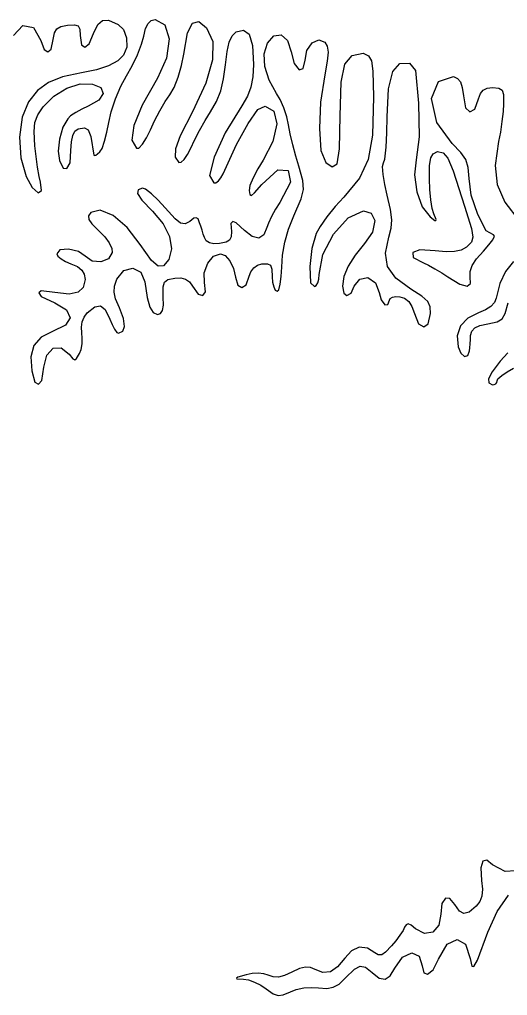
# Model space of a CAD drawing. Header units: metres. Extents: x -276 to 353, y -236 to 239.
# Drawn here: x 6.5 to 110.7, y 30.5 to 238.9 of the extents above; entities that cross this region are included whole.
import ezdxf

# ---------------------------------------------------------------- set-up
doc = ezdxf.new("R2010")
doc.units = ezdxf.units.M
doc.layers.add('Draw', color=2, linetype='CONTINUOUS')

msp = doc.modelspace()

# ---------------------------------------------------------------- linework, layer by layer
at = {"layer": 'draw'}
for p, q in [((5.15, 235.47), (7.18, 237.62)), ((7.18, 237.62), (9.45, 237.19)), ((15.31, 237.4), (16.7, 237.69)), ((16.7, 237.69), (18.2, 237.77)), ((18.2, 237.77), (18.96, 237.5)), ((22.3, 235.87), (23.18, 237.82)), ((23.18, 237.82), (24.18, 238.67)), ((24.18, 238.67), (25.5, 238.7)), ((25.5, 238.7), (27.51, 237.84)), ((27.51, 237.84), (28.69, 236.71)), ((33.4, 236.94), (33.93, 238.03)), ((33.93, 238.03), (34.61, 238.65)), ((34.61, 238.65), (35.45, 238.87)), ((35.45, 238.87), (37.52, 237.72)), ((37.52, 237.72), (38.43, 234.77)), ((42.35, 236.02), (43.4, 238.12)), ((43.4, 238.12), (44.75, 238.42)), ((44.75, 238.42), (46.43, 237.12)), ((9.45, 237.19), (11.02, 234.42)), ((13.63, 234.62), (13.92, 236.01)), ((13.92, 236.01), (14.45, 236.87)), ((14.45, 236.87), (15.31, 237.4)), ((18.96, 237.5), (19.34, 236.83)), ((19.34, 236.83), (19.45, 235.44)), ((21.34, 233.65), (22.3, 235.87)), ((28.69, 236.71), (29.34, 234.94)), ((33, 235.29), (33.4, 236.94)), ((41.54, 231.47), (42.35, 236.02)), ((46.43, 237.12), (47.73, 234.17)), ((51.88, 235.42), (52.72, 236.27)), ((52.72, 236.27), (54.32, 236.59)), ((54.32, 236.59), (55.51, 235.73)), ((55.51, 235.73), (56.22, 233.36)), ((60.8, 235.4), (62.35, 235.61)), ((62.35, 235.61), (63.7, 234.38)), ((11.02, 234.42), (11.7, 232.45)), ((13.22, 232.56), (13.63, 234.62)), ((19.45, 235.44), (19.67, 233.47)), ((19.67, 233.47), (20.39, 232.97)), ((20.39, 232.97), (21.34, 233.65)), ((29.34, 234.94), (29.35, 232.97)), ((31.64, 231.33), (32.53, 233.58)), ((32.53, 233.58), (33, 235.29)), ((38.43, 234.77), (37.88, 230.61)), ((47.73, 234.17), (47.68, 230.25)), ((50.78, 232.03), (51.24, 234.04)), ((51.24, 234.04), (51.88, 235.42)), ((58.74, 231.56), (59.41, 233.81)), ((59.41, 233.81), (60.8, 235.4)), ((63.7, 234.38), (64.45, 231.94)), ((67.84, 232.27), (68.95, 233.9)), ((68.95, 233.9), (70.38, 234.52)), ((70.38, 234.52), (71.69, 234.03)), ((71.69, 234.03), (72.18, 233.16)), ((11.7, 232.45), (12.49, 231.97)), ((12.49, 231.97), (13.22, 232.56)), ((29.35, 232.97), (28.68, 231.27)), ((30.53, 228.97), (31.64, 231.33)), ((41.08, 229.03), (41.54, 231.47)), ((50.45, 229.19), (50.78, 232.03)), ((56.22, 233.36), (56.43, 229.26)), ((58.87, 228.83), (58.74, 231.56)), ((64.45, 231.94), (65.09, 229.45)), ((67.45, 230.17), (67.84, 232.27)), ((72.18, 233.16), (72.34, 231.87)), ((72.34, 231.87), (72.18, 229.97)), ((77.49, 231.2), (79.86, 231.67)), ((79.86, 231.67), (81, 231.13)), ((27.46, 230.06), (25.5, 229.01)), ((28.68, 231.27), (27.46, 230.06)), ((37.88, 230.61), (35.95, 226.37)), ((47.68, 230.25), (46.26, 225.29)), ((56.43, 229.26), (56.3, 226.62)), ((65.09, 229.45), (66.17, 228.16)), ((67.07, 228.44), (67.45, 230.17)), ((72.18, 229.97), (71.65, 227.06)), ((75.15, 225.47), (75.95, 229.34)), ((75.95, 229.34), (77.49, 231.2)), ((81, 231.13), (81.64, 230.04)), ((81.64, 230.04), (81.93, 227.83)), ((86.17, 227.75), (87.7, 229.45)), ((87.7, 229.45), (89.76, 229.58)), ((89.76, 229.58), (91, 228)), ((19.73, 227.5), (15.65, 226.64)), ((22.9, 228.14), (19.73, 227.5)), ((25.5, 229.01), (22.9, 228.14)), ((29.33, 226.85), (30.53, 228.97)), ((40.36, 226.57), (41.08, 229.03)), ((50.06, 226.23), (50.45, 229.19)), ((59.76, 225.91), (58.87, 228.83)), ((66.17, 228.16), (67.07, 228.44)), ((81.93, 227.83), (82.03, 222.37)), ((85.26, 224.09), (86.17, 227.75)), ((91, 228), (91.66, 220.98)), ((12.63, 225.43), (10.31, 223.71)), ((15.65, 226.64), (12.63, 225.43)), ((16.54, 224.19), (19.41, 225.11)), ((19.41, 225.11), (22.03, 225.1)), ((22.03, 225.1), (23.84, 224.33)), ((28.13, 224.61), (29.33, 226.85)), ((35.95, 226.37), (32.67, 220.6)), ((39.49, 224.39), (40.36, 226.57)), ((46.26, 225.29), (43.38, 219.13)), ((49.43, 223.67), (50.06, 226.23)), ((56.3, 226.62), (55.89, 224.46)), ((61.33, 223.11), (59.76, 225.91)), ((71.65, 227.06), (70.75, 221.26)), ((74.95, 218.3), (75.15, 225.47)), ((94.47, 222.04), (95.93, 225.64)), ((95.93, 225.64), (99.15, 226.7)), ((99.15, 226.7), (99.99, 226.31)), ((99.99, 226.31), (100.6, 225.55)), ((100.6, 225.55), (101.02, 224.34)), ((10.31, 223.71), (8.42, 221.33)), ((13.79, 222.51), (16.54, 224.19)), ((24.33, 223.1), (23.41, 221.67)), ((23.84, 224.33), (24.33, 223.1)), ((26.98, 221.91), (28.13, 224.61)), ((38.57, 222.82), (39.49, 224.39)), ((48.51, 221.36), (49.43, 223.67)), ((55.89, 224.46), (55.13, 222.49)), ((62.12, 221.78), (61.33, 223.11)), ((84.98, 218.13), (85.26, 224.09)), ((101.02, 224.34), (101.26, 222.55)), ((104.46, 221.95), (104.87, 223.07)), ((104.87, 223.07), (105.47, 223.82)), ((105.47, 223.82), (106.32, 224.24)), ((106.32, 224.24), (107.49, 224.37)), ((107.49, 224.37), (108.83, 224.24)), ((108.83, 224.24), (109.51, 223.78)), ((109.51, 223.78), (109.82, 222.85)), ((8.42, 221.33), (7.05, 218.01)), ((11.51, 220.24), (13.79, 222.51)), ((23.41, 221.67), (21.12, 220.38)), ((26.06, 219.18), (26.98, 221.91)), ((36.44, 219.38), (37.58, 221.36)), ((37.58, 221.36), (38.57, 222.82)), ((47.26, 219.16), (48.51, 221.36)), ((55.13, 222.49), (53.94, 220.45)), ((62.88, 220), (62.12, 221.78)), ((70.75, 221.26), (70.49, 215.63)), ((82.03, 222.37), (81.84, 214.15)), ((91.66, 220.98), (91.83, 213.84)), ((95.55, 216.89), (94.47, 222.04)), ((101.26, 222.55), (101.71, 220.04)), ((103.67, 219.7), (104.46, 221.95)), ((109.82, 222.85), (109.84, 220.87)), ((10.35, 218.49), (11.51, 220.24)), ((18.46, 219.01), (17.37, 218.28)), ((19.77, 219.75), (18.46, 219.01)), ((21.12, 220.38), (19.77, 219.75)), ((25.53, 216.87), (26.06, 219.18)), ((32.67, 220.6), (30.89, 216.21)), ((35.32, 217.25), (36.44, 219.38)), ((43.38, 219.13), (40.8, 214.06)), ((46.11, 217.34), (47.26, 219.16)), ((53.94, 220.45), (50.39, 214.67)), ((55.26, 216.69), (57.37, 219.63)), ((57.37, 219.63), (58.95, 220.37)), ((58.95, 220.37), (60.75, 219.31)), ((60.75, 219.31), (61.38, 216.62)), ((63.52, 218.11), (62.88, 220)), ((101.71, 220.04), (102.64, 219.18)), ((102.64, 219.18), (103.67, 219.7)), ((109.74, 219.21), (109.49, 217.08)), ((109.84, 220.87), (109.74, 219.21)), ((7.05, 218.01), (6.49, 213.77)), ((9.58, 214.93), (9.76, 216.89)), ((9.76, 216.89), (10.35, 218.49)), ((16.75, 217.68), (15.75, 215.88)), ((17.37, 218.28), (16.75, 217.68)), ((25.14, 214.83), (25.53, 216.87)), ((34.41, 215.29), (35.32, 217.25)), ((44.91, 215.21), (46.11, 217.34)), ((63.9, 216.37), (63.52, 218.11)), ((74.83, 211.29), (74.95, 218.3)), ((84.9, 214.69), (84.98, 218.13)), ((98.83, 212.41), (95.55, 216.89)), ((109.49, 217.08), (109.15, 214.84)), ((9.76, 211.87), (9.58, 214.93)), ((15.75, 215.88), (15.03, 213.33)), ((17.83, 214.08), (18.31, 215.01)), ((18.31, 215.01), (18.99, 215.53)), ((18.99, 215.53), (20.32, 215.77)), ((20.32, 215.77), (21.11, 215.31)), ((21.11, 215.31), (21.66, 213.89)), ((24.63, 212.92), (25.14, 214.83)), ((30.89, 216.21), (30.46, 213.11)), ((33.59, 213.59), (34.41, 215.29)), ((43.81, 213.12), (44.91, 215.21)), ((50.39, 214.67), (48.04, 209.51)), ((52.79, 212.22), (55.26, 216.69)), ((61.38, 216.62), (60.59, 212.8)), ((64.26, 214.5), (63.9, 216.37)), ((70.49, 215.63), (70.83, 210.91)), ((84.73, 211.62), (84.9, 214.69)), ((109.15, 214.84), (108.77, 212.86)), ((6.49, 213.77), (6.77, 209.31)), ((15.03, 213.33), (14.72, 210.74)), ((17.45, 210.91), (17.54, 212.73)), ((17.54, 212.73), (17.83, 214.08)), ((21.66, 213.89), (22.37, 209.92)), ((24.08, 211.36), (24.63, 212.92)), ((30.46, 213.11), (31.45, 211.37)), ((32.74, 212.26), (33.59, 213.59)), ((40.8, 214.06), (39.75, 211.25)), ((43.03, 211.41), (43.81, 213.12)), ((60.59, 212.8), (58.51, 208.84)), ((64.81, 212.13), (64.26, 214.5)), ((81.84, 214.15), (80.95, 208.97)), ((91.83, 213.84), (91.15, 208.93)), ((108.77, 212.86), (108.07, 207.71)), ((10, 209.6), (9.76, 211.87)), ((14.72, 210.74), (14.97, 208.79)), ((17.27, 208.26), (17.45, 210.91)), ((23.14, 210.21), (23.59, 210.61)), ((23.59, 210.61), (24.08, 211.36)), ((31.45, 211.37), (31.97, 211.42)), ((31.97, 211.42), (32.74, 212.26)), ((39.75, 211.25), (39.68, 209.51)), ((42.36, 210.05), (43.03, 211.41)), ((49.95, 205.95), (52.79, 212.22)), ((65.46, 209.69), (64.81, 212.13)), ((70.83, 210.91), (71.86, 208.32)), ((74.28, 208.06), (74.83, 211.29)), ((84.49, 209.07), (84.73, 211.62)), ((94.82, 210.22), (95.69, 210.68)), ((95.69, 210.68), (96.95, 210.42)), ((100.74, 210.49), (98.83, 212.41)), ((101.78, 208.95), (100.74, 210.49)), ((6.77, 209.31), (7.9, 205.34)), ((10.32, 207.33), (10, 209.6)), ((14.97, 208.79), (15.77, 207.14)), ((22.37, 209.92), (22.49, 209.84)), ((22.49, 209.84), (22.76, 209.94)), ((22.76, 209.94), (23.14, 210.21)), ((39.68, 209.51), (40.47, 208.36)), ((40.97, 208.38), (41.64, 209)), ((41.64, 209), (42.36, 210.05)), ((48.04, 209.51), (47.03, 205.57)), ((58.51, 208.84), (57.35, 206.99)), ((66.1, 207.55), (65.46, 209.69)), ((80.95, 208.97), (79.06, 204.98)), ((84.21, 208.25), (84.49, 209.07)), ((91.15, 208.93), (90.79, 205.71)), ((94.04, 207.73), (94.3, 209.32)), ((94.3, 209.32), (94.82, 210.22)), ((96.95, 210.42), (97.94, 209.29)), ((97.94, 209.29), (99.06, 206.58)), ((102.29, 207.27), (101.78, 208.95)), ((10.67, 205.34), (10.32, 207.33)), ((15.77, 207.14), (16.6, 207.03)), ((16.6, 207.03), (17.27, 208.26)), ((40.47, 208.36), (40.97, 208.38)), ((57.35, 206.99), (56.38, 205.1)), ((58.22, 203.63), (61.6, 206.79)), ((61.6, 206.79), (63.83, 206.62)), ((63.83, 206.62), (64.35, 204.15)), ((66.96, 204.48), (66.1, 207.55)), ((71.86, 208.32), (73.25, 207.44)), ((73.25, 207.44), (74.28, 208.06)), ((84, 207.51), (84.21, 208.25)), ((84.14, 205.77), (84, 207.51)), ((93.99, 204.85), (94.04, 207.73)), ((99.06, 206.58), (101.5, 199)), ((102.45, 204.95), (102.29, 207.27)), ((108.07, 207.71), (108.47, 203.62)), ((7.9, 205.34), (9.14, 202.98)), ((10.97, 204.12), (10.67, 205.34)), ((47.03, 205.57), (47.95, 203.99)), ((48.4, 204.01), (48.95, 204.4)), ((48.95, 204.4), (49.49, 205.08)), ((49.49, 205.08), (49.95, 205.95)), ((56.38, 205.1), (55.68, 203.43)), ((67.09, 202.6), (66.96, 204.48)), ((79.06, 204.98), (75.73, 200.93)), ((84.47, 203.66), (84.14, 205.77)), ((90.79, 205.71), (91.29, 202.11)), ((94.07, 202.61), (93.99, 204.85)), ((102.91, 201.35), (102.45, 204.95)), ((9.14, 202.98), (10.48, 201.89)), ((10.48, 201.89), (11.18, 202.34)), ((11.18, 202.34), (10.97, 204.12)), ((31.8, 202.51), (31.65, 201.72)), ((32.7, 202.89), (31.8, 202.51)), ((33.38, 202.67), (32.7, 202.89)), ((34.65, 201.66), (33.38, 202.67)), ((47.95, 203.99), (48.4, 204.01)), ((55.68, 203.43), (55.49, 202.37)), ((55.49, 202.37), (55.63, 201.5)), ((56.68, 201.84), (58.22, 203.63)), ((64.35, 204.15), (62.06, 199.83)), ((66.61, 200.62), (67.09, 202.6)), ((84.99, 201.38), (84.47, 203.66)), ((94.28, 200.4), (94.07, 202.61)), ((108.47, 203.62), (110.08, 199.9)), ((31.65, 201.72), (32.59, 200.29)), ((32.59, 200.29), (34.85, 197.97)), ((36.1, 200.29), (34.65, 201.66)), ((37.59, 198.67), (36.1, 200.29)), ((55.63, 201.5), (55.99, 201.33)), ((55.99, 201.33), (56.68, 201.84)), ((65.05, 196.93), (66.61, 200.62)), ((75.73, 200.93), (73.89, 198.95)), ((85.69, 198.32), (84.99, 201.38)), ((91.29, 202.11), (92.46, 198.86)), ((94.58, 198.49), (94.28, 200.4)), ((104.33, 197.24), (102.91, 201.35)), ((23.69, 198.14), (21.68, 197.65)), ((26.43, 197.01), (23.69, 198.14)), ((39.68, 196.34), (37.59, 198.67)), ((61.12, 198.35), (60.27, 196.8)), ((62.06, 199.83), (61.12, 198.35)), ((73.89, 198.95), (72.12, 196.77)), ((76.67, 196.51), (79.95, 198.04)), ((79.95, 198.04), (81.59, 197.56)), ((85.95, 196.13), (85.69, 198.32)), ((92.46, 198.86), (94.14, 196.74)), ((94.93, 197.37), (94.58, 198.49)), ((101.5, 199), (102.97, 194.24)), ((110.08, 199.9), (113.14, 195.87)), ((21.68, 197.65), (21.2, 196.95)), ((21.2, 196.95), (21.24, 196.2)), ((21.24, 196.2), (21.9, 195.23)), ((29.45, 194.47), (26.43, 197.01)), ((34.85, 197.97), (37.14, 195.28)), ((40.87, 195.42), (39.68, 196.34)), ((43.72, 196.44), (42.82, 195.77)), ((44.22, 196.56), (43.72, 196.44)), ((44.6, 196.3), (44.22, 196.56)), ((44.93, 195.49), (44.6, 196.3)), ((60.27, 196.8), (59.61, 195.39)), ((63.92, 194.09), (65.05, 196.93)), ((72.12, 196.77), (70.65, 194.7)), ((73.53, 193.06), (76.67, 196.51)), ((81.59, 197.56), (82.34, 195.93)), ((82.34, 195.93), (81.82, 193.46)), ((85.82, 194.3), (85.95, 196.13)), ((94.14, 196.74), (95.16, 195.93)), ((95.45, 196.16), (94.93, 197.37)), ((95.16, 195.93), (95.39, 195.93)), ((95.39, 195.93), (95.45, 196.16)), ((106.13, 193.74), (104.33, 197.24)), ((21.9, 195.23), (23.47, 193.7)), ((32.26, 190.86), (29.45, 194.47)), ((37.14, 195.28), (38.52, 192.53)), ((41.82, 195.28), (40.87, 195.42)), ((42.82, 195.77), (41.82, 195.28)), ((45.17, 194.76), (44.93, 195.49)), ((45.44, 193.89), (45.17, 194.76)), ((45.71, 193.02), (45.44, 193.89)), ((52.01, 195.74), (51.62, 195.33)), ((51.62, 195.33), (51.71, 193.62)), ((52.75, 195.49), (52.01, 195.74)), ((54.51, 193.81), (52.75, 195.49)), ((56.17, 192.51), (54.51, 193.81)), ((59.31, 194.43), (58.67, 192.87)), ((59.61, 195.39), (59.31, 194.43)), ((63.11, 191.3), (63.92, 194.09)), ((70.65, 194.7), (69.82, 193.16)), ((85.32, 192.4), (85.82, 194.3)), ((102.97, 194.24), (103.28, 192.43)), ((23.47, 193.7), (24.66, 192.47)), ((24.66, 192.47), (25.59, 191.18)), ((38.52, 192.53), (38.92, 189.93)), ((45.94, 192.31), (45.71, 193.02)), ((46.34, 191.65), (45.94, 192.31)), ((51.34, 191.77), (50.58, 191.32)), ((51.69, 192.48), (51.34, 191.77)), ((51.71, 193.62), (51.69, 192.48)), ((57.6, 192.21), (56.17, 192.51)), ((58.67, 192.87), (57.6, 192.21)), ((69.82, 193.16), (68.89, 190)), ((71.23, 188.68), (73.53, 193.06)), ((81.82, 193.46), (80.15, 191.02)), ((84.59, 188.97), (85.32, 192.4)), ((103.28, 192.43), (102.96, 191.3)), ((107.66, 192.87), (106.13, 193.74)), ((106.71, 190.76), (107.52, 191.86)), ((107.52, 191.86), (107.86, 192.61)), ((107.86, 192.61), (107.66, 192.87)), ((15.09, 189.67), (14.45, 188.82)), ((16.92, 189.83), (15.09, 189.67)), ((19.05, 189.35), (16.92, 189.83)), ((25.59, 191.18), (26.18, 189.99)), ((26.18, 189.99), (26.26, 189.11)), ((34.64, 187.44), (32.26, 190.86)), ((38.92, 189.93), (38.32, 187.63)), ((47, 191.21), (46.34, 191.65)), ((47.96, 191.01), (47, 191.21)), ((49.19, 191.06), (47.96, 191.01)), ((50.58, 191.32), (49.19, 191.06)), ((62.61, 188.59), (63.11, 191.3)), ((68.89, 190), (68.49, 186.12)), ((80.15, 191.02), (78.11, 188.57)), ((91.97, 189.72), (90.47, 189.1)), ((95.24, 189.49), (91.97, 189.72)), ((100.79, 189.65), (99.36, 189.34)), ((101.94, 190.25), (100.79, 189.65)), ((102.96, 191.3), (101.94, 190.25)), ((105.51, 189.44), (106.71, 190.76)), ((14.45, 188.82), (14.64, 188.35)), ((14.64, 188.35), (15.33, 187.77)), ((15.33, 187.77), (16.3, 187.2)), ((20.49, 188.33), (19.05, 189.35)), ((21.95, 187.31), (20.49, 188.33)), ((25.45, 187.8), (23.83, 187.13)), ((26.26, 189.11), (25.45, 187.8)), ((38.32, 187.63), (37.21, 186.31)), ((46.65, 186.84), (47.91, 188.34)), ((47.91, 188.34), (49.4, 188.87)), ((49.4, 188.87), (50.39, 188.5)), ((50.39, 188.5), (51.36, 187.37)), ((62.45, 186), (62.61, 188.59)), ((70.45, 184.41), (71.23, 188.68)), ((78.11, 188.57), (76.64, 186.22)), ((85.05, 186.12), (84.59, 188.97)), ((90.47, 189.1), (90.55, 188.09)), ((90.55, 188.09), (92.7, 186.91)), ((97.55, 189.28), (95.24, 189.49)), ((99.36, 189.34), (97.55, 189.28)), ((103.1, 186.33), (104.02, 187.75)), ((104.02, 187.75), (105.51, 189.44)), ((16.3, 187.2), (17.45, 186.72)), ((17.45, 186.72), (18.84, 186.11)), ((18.84, 186.11), (19.76, 185.39)), ((23.83, 187.13), (21.95, 187.31)), ((28.75, 185.25), (30.69, 185.8)), ((30.69, 185.8), (32.38, 184.9)), ((36.06, 186.21), (34.64, 187.44)), ((37.21, 186.31), (36.06, 186.21)), ((45.93, 184.81), (46.65, 186.84)), ((51.36, 187.37), (52.15, 185.74)), ((52.15, 185.74), (52.6, 183.87)), ((55.86, 185.03), (56.48, 185.83)), ((56.48, 185.83), (57.3, 186.4)), ((57.3, 186.4), (58.24, 186.69)), ((58.24, 186.69), (59.4, 186.73)), ((59.4, 186.73), (60.04, 186.39)), ((60.04, 186.39), (60.37, 185.6)), ((60.37, 185.6), (60.45, 183.94)), ((62.37, 184.03), (62.45, 186)), ((68.49, 186.12), (68.58, 182.67)), ((76.64, 186.22), (75.74, 184)), ((86.82, 183.63), (85.05, 186.12)), ((92.7, 186.91), (93.77, 186.41)), ((93.77, 186.41), (95.17, 185.66)), ((95.17, 185.66), (96.63, 184.79)), ((102.68, 185.08), (103.1, 186.33)), ((111.93, 187.18), (110.22, 185.07)), ((19.76, 185.39), (20.27, 184.5)), ((20.45, 183.38), (20.05, 181.67)), ((20.27, 184.5), (20.45, 183.38)), ((26.76, 181.93), (27.28, 183.42)), ((27.28, 183.42), (28.75, 185.25)), ((32.38, 184.9), (33.23, 182.87)), ((38.13, 183.37), (39.63, 183.68)), ((39.63, 183.68), (40.92, 183.7)), ((40.92, 183.7), (41.94, 183.43)), ((41.94, 183.43), (42.75, 182.85)), ((45.97, 182.75), (45.93, 184.81)), ((52.6, 183.87), (53.09, 182.15)), ((54.83, 182.24), (55.49, 184.06)), ((55.49, 184.06), (55.86, 185.03)), ((60.45, 183.94), (60.52, 182.77)), ((62.15, 182.38), (62.37, 184.03)), ((70.15, 182.62), (70.37, 183.44)), ((70.37, 183.44), (70.45, 184.41)), ((75.74, 184), (75.45, 181.94)), ((77.96, 181.93), (79.11, 183.46)), ((79.11, 183.46), (80.84, 183.77)), ((80.84, 183.77), (82.46, 182.68)), ((90.01, 181.28), (86.82, 183.63)), ((96.63, 184.79), (97.95, 183.94)), ((97.95, 183.94), (100.49, 182.36)), ((102.72, 183.94), (102.68, 185.08)), ((102.74, 182.53), (102.72, 183.94)), ((110.22, 185.07), (109, 182.49)), ((20.05, 181.67), (18.98, 180.63)), ((26.66, 180.64), (26.76, 181.93)), ((33.23, 182.87), (33.7, 179.52)), ((37.12, 181.81), (37.41, 182.82)), ((37.17, 179.62), (37.12, 181.81)), ((37.41, 182.82), (38.13, 183.37)), ((42.75, 182.85), (43.41, 181.93)), ((43.41, 181.93), (44.58, 180.21)), ((46.19, 180.73), (45.97, 182.75)), ((53.09, 182.15), (53.93, 181.64)), ((53.93, 181.64), (54.83, 182.24)), ((60.52, 182.77), (60.74, 181.78)), ((60.74, 181.78), (61.06, 181.09)), ((61.84, 181.16), (62.15, 182.38)), ((68.58, 182.67), (69.45, 181.87)), ((69.45, 181.87), (69.83, 182.06)), ((69.83, 182.06), (70.15, 182.62)), ((75.45, 181.94), (75.69, 180.45)), ((77.26, 180.41), (77.96, 181.93)), ((82.46, 182.68), (83.26, 180.62)), ((100.49, 182.36), (102.04, 181.96)), ((102.04, 181.96), (102.74, 182.53)), ((109, 182.49), (108.24, 179.37)), ((11.09, 180.94), (10.59, 180.48)), ((10.59, 180.48), (11.06, 179.73)), ((11.06, 179.73), (14.02, 178.41)), ((14, 180.56), (11.09, 180.94)), ((17.05, 180.26), (14, 180.56)), ((18.98, 180.63), (17.05, 180.26)), ((26.97, 179.22), (26.66, 180.64)), ((27.79, 177.28), (26.97, 179.22)), ((33.7, 179.52), (34.27, 177.45)), ((37.2, 177.85), (37.17, 179.62)), ((44.58, 180.21), (45.59, 179.92)), ((45.59, 179.92), (46.19, 180.73)), ((61.06, 181.09), (61.45, 180.87)), ((61.45, 180.87), (61.84, 181.16)), ((75.69, 180.45), (76.39, 179.94)), ((76.39, 179.94), (77.26, 180.41)), ((83.26, 180.62), (83.67, 178.99)), ((85.45, 178.94), (85.62, 179.33)), ((85.62, 179.33), (86.1, 179.6)), ((86.1, 179.6), (86.81, 179.74)), ((86.81, 179.74), (87.66, 179.69)), ((87.66, 179.69), (88.71, 179.35)), ((88.71, 179.35), (89.57, 178.66)), ((92.4, 179.78), (90.01, 181.28)), ((93.63, 178.64), (92.4, 179.78)), ((108.24, 179.37), (107.88, 178.46)), ((14.02, 178.41), (16.53, 176.9)), ((20.93, 176.22), (22.55, 177.53)), ((22.55, 177.53), (23.75, 177.72)), ((23.75, 177.72), (24.77, 176.93)), ((28.68, 175.04), (27.79, 177.28)), ((34.27, 177.45), (34.99, 176.29)), ((37, 176.73), (37.2, 177.85)), ((83.67, 178.99), (84.47, 177.94)), ((84.47, 177.94), (85.12, 178.02)), ((85.12, 178.02), (85.45, 178.94)), ((89.57, 178.66), (90.26, 177.58)), ((90.26, 177.58), (90.82, 176.09)), ((94.18, 177.5), (93.63, 178.64)), ((94.25, 176.07), (94.18, 177.5)), ((107.1, 177.61), (105.96, 176.86)), ((107.88, 178.46), (107.1, 177.61)), ((110.19, 176.09), (110.79, 178.37)), ((17.25, 175.21), (16.27, 173.58)), ((16.53, 176.9), (17.25, 175.21)), ((19.84, 174.31), (20.27, 175.35)), ((20.27, 175.35), (20.93, 176.22)), ((24.77, 176.93), (25.75, 174.87)), ((34.99, 176.29), (35.94, 175.87)), ((35.94, 175.87), (36.58, 176.11)), ((36.58, 176.11), (37, 176.73)), ((90.82, 176.09), (91.7, 173.91)), ((93.72, 173.92), (94.25, 176.07)), ((102.18, 175.11), (100.62, 173.45)), ((104.51, 176.27), (102.18, 175.11)), ((105.96, 176.86), (104.51, 176.27)), ((109.51, 174.94), (110.19, 176.09)), ((16.27, 173.58), (13.51, 172.27)), ((19.67, 173.17), (19.84, 174.31)), ((19.77, 171.98), (19.67, 173.17)), ((25.75, 174.87), (26.24, 173.72)), ((26.24, 173.72), (26.76, 172.75)), ((28.52, 172.3), (28.92, 173.34)), ((28.92, 173.34), (28.68, 175.04)), ((91.7, 173.91), (92.77, 173.26)), ((92.77, 173.26), (93.72, 173.92)), ((100.62, 173.45), (99.94, 171.36)), ((103.07, 172.34), (103.69, 173.04)), ((103.69, 173.04), (104.76, 173.53)), ((104.76, 173.53), (106.45, 173.87)), ((106.45, 173.87), (108.44, 174.3)), ((108.44, 174.3), (109.51, 174.94)), ((11.08, 171.04), (9.53, 169.25)), ((13.51, 172.27), (11.08, 171.04)), ((19.88, 170.85), (19.77, 171.98)), ((26.76, 172.75), (27.26, 172.04)), ((27.26, 172.04), (27.61, 171.87)), ((27.61, 171.87), (28.52, 172.3)), ((99.94, 171.36), (100.13, 168.97)), ((102.74, 170.52), (102.8, 171.37)), ((102.8, 171.37), (103.07, 172.34)), ((9.53, 169.25), (8.88, 166.86)), ((19.62, 168.44), (19.83, 169.61)), ((19.83, 169.61), (19.88, 170.85)), ((100.13, 168.97), (100.7, 167.6)), ((102.6, 168.74), (102.67, 169.59)), ((102.67, 169.59), (102.74, 170.52)), ((8.88, 166.86), (9.1, 163.86)), ((11.64, 164.62), (12.28, 167.21)), ((12.28, 167.21), (13.67, 168.7)), ((13.67, 168.7), (15.39, 168.74)), ((15.39, 168.74), (17.05, 167.4)), ((17.05, 167.4), (17.83, 166.42)), ((18.64, 166.47), (19.27, 167.55)), ((19.27, 167.55), (19.62, 168.44)), ((100.7, 167.6), (101.5, 166.94)), ((101.5, 166.94), (102.19, 167.15)), ((102.19, 167.15), (102.55, 168.12)), ((102.55, 168.12), (102.6, 168.74)), ((110.77, 167.67), (109.12, 165.9)), ((17.83, 166.42), (18.25, 166.24)), ((18.25, 166.24), (18.64, 166.47)), ((109.12, 165.9), (107.38, 163.67)), ((9.1, 163.86), (9.76, 161.41)), ((11.26, 161.8), (11.64, 164.62)), ((107.38, 163.67), (106.6, 162.14)), ((108.63, 162.15), (109.47, 162.86)), ((109.47, 162.86), (110.6, 163.66)), ((110.6, 163.66), (111.94, 164.44)), ((9.76, 161.41), (10.54, 161)), ((10.54, 161), (11.26, 161.8)), ((106.6, 162.14), (106.71, 161.27)), ((106.71, 161.27), (107.45, 160.87)), ((107.45, 160.87), (107.83, 160.94)), ((107.83, 160.94), (108.15, 161.12)), ((108.15, 161.12), (108.37, 161.39)), ((108.37, 161.39), (108.45, 161.72)), ((108.45, 161.72), (108.63, 162.15)), ((105.38, 59.15), (104.95, 57.75)), ((106.24, 59.36), (105.38, 59.15)), ((107.46, 58.36), (106.24, 59.36)), ((110.18, 56.94), (107.46, 58.36)), ((104.95, 57.75), (105.15, 55.05)), ((114.6, 57.21), (110.18, 56.94)), ((105.15, 55.05), (105.3, 53.18)), ((105.3, 53.18), (105.16, 51.72)), ((96.66, 50.12), (96.45, 47.86)), ((97.4, 51.25), (96.66, 50.12)), ((98.39, 51.19), (97.4, 51.25)), ((99.43, 49.9), (98.39, 51.19)), ((104.73, 50.55), (103.98, 49.55)), ((105.16, 51.72), (104.73, 50.55)), ((108.45, 48.42), (110.91, 51.93)), ((100.41, 48.47), (99.43, 49.9)), ((101.38, 47.98), (100.41, 48.47)), ((102.49, 48.29), (101.38, 47.98)), ((103.98, 49.55), (102.49, 48.29)), ((106.45, 44.02), (108.45, 48.42)), ((96.45, 47.86), (96, 45.47)), ((88.37, 44.38), (87.69, 43.34)), ((88.69, 45.06), (88.37, 44.38)), ((89.02, 45.6), (88.69, 45.06)), ((89.45, 45.75), (89.02, 45.6)), ((90.07, 45.49), (89.45, 45.75)), ((91.05, 44.69), (90.07, 45.49)), ((92.94, 43.71), (91.05, 44.69)), ((94.72, 43.98), (92.94, 43.71)), ((96, 45.47), (94.72, 43.98)), ((104.24, 38.06), (106.45, 44.02)), ((86.83, 42.18), (85.91, 41.06)), ((87.69, 43.34), (86.83, 42.18)), ((97.82, 41.42), (99.91, 42.46)), ((99.91, 42.46), (101.68, 41.42)), ((77.34, 40.01), (75.91, 38.46)), ((79.01, 40.77), (77.34, 40.01)), ((80.74, 40.62), (79.01, 40.77)), ((82.32, 39.62), (80.74, 40.62)), ((83.07, 39.15), (82.32, 39.62)), ((84.65, 39.72), (83.8, 39.16)), ((85.91, 41.06), (84.65, 39.72)), ((88.22, 38.67), (90.23, 39.61)), ((90.23, 39.61), (91.8, 38.87)), ((95.96, 38.25), (97.82, 41.42)), ((101.68, 41.42), (102.67, 38.37)), ((75.91, 38.46), (74.39, 36.58)), ((83.8, 39.16), (83.07, 39.15)), ((86.6, 36.32), (88.22, 38.67)), ((91.8, 38.87), (92.45, 36.81)), ((94.8, 35.99), (95.96, 38.25)), ((102.67, 38.37), (103.04, 36.72)), ((103.51, 36.65), (104.24, 38.06)), ((64.63, 35.47), (63.04, 34.75)), ((66.28, 36.22), (64.63, 35.47)), ((67.52, 36.53), (66.28, 36.22)), ((68.57, 36.46), (67.52, 36.53)), ((69.6, 36.01), (68.57, 36.46)), ((71.25, 35.39), (69.6, 36.01)), ((72.85, 35.56), (71.25, 35.39)), ((74.39, 36.58), (72.85, 35.56)), ((76.09, 34.25), (77.98, 36.1)), ((77.98, 36.1), (79.23, 36.72)), ((79.23, 36.72), (80.38, 36.51)), ((80.38, 36.51), (81.8, 35.37)), ((85.61, 34.66), (86.6, 36.32)), ((92.45, 36.81), (92.79, 35.32)), ((93.62, 35), (94.8, 35.99)), ((103.04, 36.72), (103.51, 36.65)), ((53.06, 34.37), (52.82, 34.18)), ((52.82, 34.18), (52.89, 34.03)), ((52.89, 34.03), (54.29, 33.96)), ((54.85, 34.91), (53.06, 34.37)), ((54.29, 33.96), (55.37, 33.79)), ((56.16, 35.2), (54.85, 34.91)), ((55.37, 33.79), (56.68, 33.32)), ((57.46, 35.28), (56.16, 35.2)), ((58.64, 35.14), (57.46, 35.28)), ((59.59, 34.8), (58.64, 35.14)), ((60.62, 34.44), (59.59, 34.8)), ((61.74, 34.42), (60.62, 34.44)), ((63.04, 34.75), (61.74, 34.42)), ((74.69, 32.93), (76.09, 34.25)), ((81.8, 35.37), (83.29, 34.21)), ((83.29, 34.21), (84.52, 33.99)), ((84.52, 33.99), (85.61, 34.66)), ((92.79, 35.32), (93.62, 35)), ((56.68, 33.32), (58.01, 32.66)), ((58.01, 32.66), (59.14, 31.9)), ((59.14, 31.9), (60.63, 30.85)), ((62.74, 30.6), (64.3, 31.28)), ((64.3, 31.28), (65.56, 31.76)), ((65.56, 31.76), (67.15, 32.09)), ((67.15, 32.09), (68.81, 32.22)), ((68.81, 32.22), (70.3, 32.12)), ((70.3, 32.12), (72.12, 31.99)), ((72.12, 31.99), (73.47, 32.23)), ((73.47, 32.23), (74.69, 32.93)), ((60.63, 30.85), (61.67, 30.48)), ((61.67, 30.48), (62.74, 30.6))]:
    msp.add_line(p, q, dxfattribs=at)

doc.saveas('drawing.dxf')
